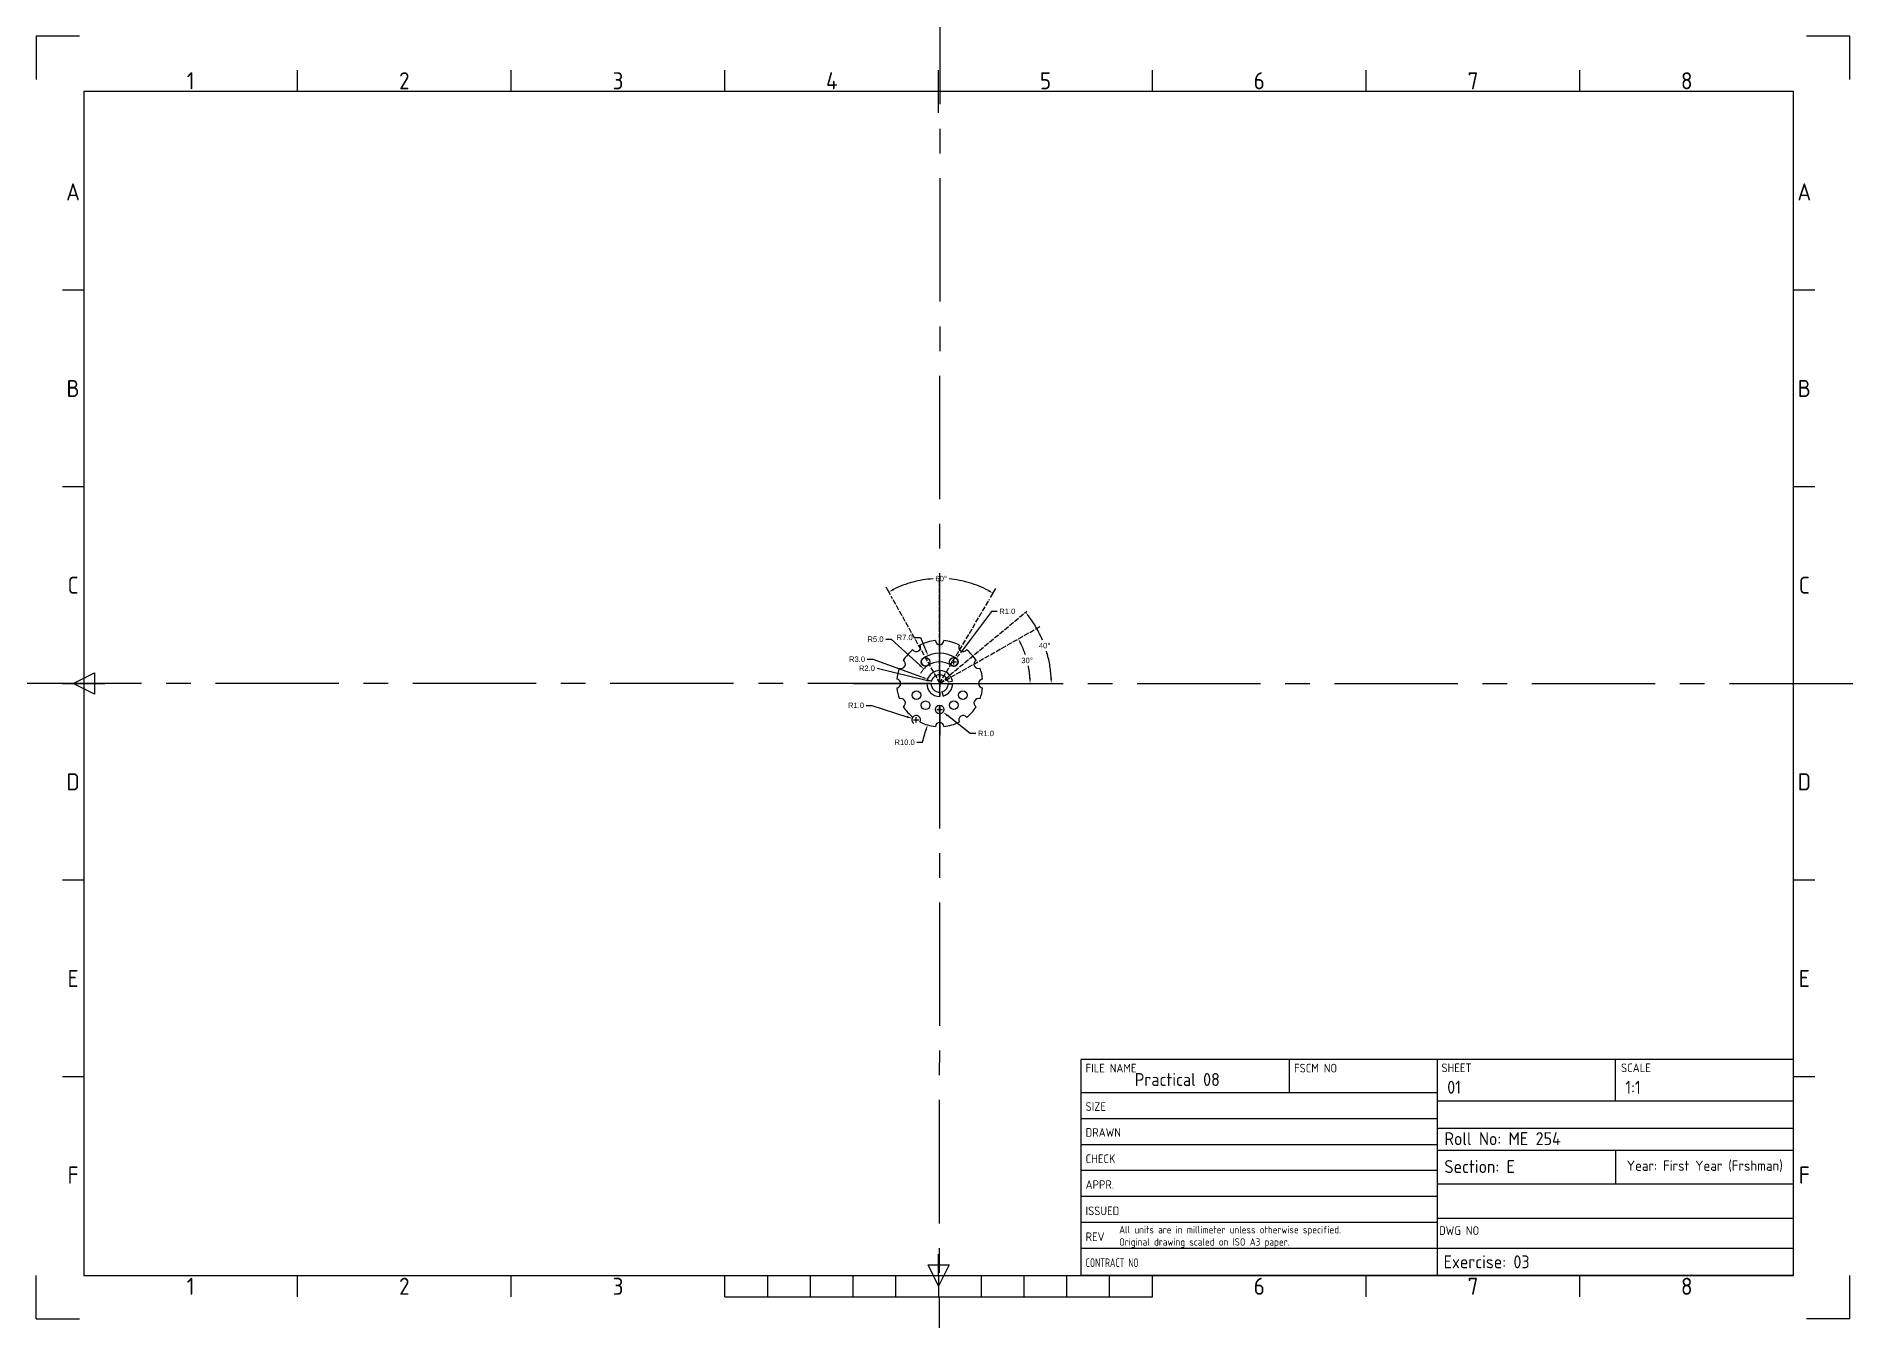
# Paper-space layout 'ISO A3 Title Block' of a CAD drawing. Header units: millimetres. Extents: x 6 to 426, y 11 to 308.
import ezdxf
from ezdxf.enums import TextEntityAlignment as Align

# ---------------------------------------------------------------- set-up
doc = ezdxf.new("R2010")
doc.units = ezdxf.units.MM
doc.header["$PDMODE"] = 2
doc.linetypes.add('ACAD_ISO02W100', pattern=[15, 12, -3])
doc.linetypes.add('CENTER', pattern=[50.8, 31.75, -6.35, 6.35, -6.35])
for name, color, linetype in [('Centre', 1, 'CENTER'), ('Dim', 7, 'ACAD_ISO02W100'), ('Small circle 3 div', 100, 'CENTER'), ('Title Block', 7, 'Continuous')]:
    doc.layers.add(name, color=color, linetype=linetype)
doc.styles.add('ACISOTS', font='isocp.shx', dxfattribs={"height": 1})
doc.styles.add('ISO Proportional', font='isocp.shx')
doc.styles.get("Standard").update_dxf_attribs({"font": 'arial.ttf'})
doc.dimstyles.get("Standard").update_dxf_attribs({"dimscale": 7, "dimtxt": 0.18, "dimasz": 0.18, "dimexe": 0.18, "dimexo": 0.0625, "dimgap": 0.09, "dimtad": 0, "dimtih": 1, "dimtoh": 1, "dimdec": 1, "dimzin": 0, "dimdsep": 46, "dimtxsty": 'Standard', "dimcen": 0.09, "dimadec": 0, "dimazin": 0, "dimtfac": 1, "dimtdec": 1, "dimtofl": 0, "dimtmove": 0, "dimatfit": 3, "dimfxl": 1, "dimtolj": 1, "dimtzin": 0, "dimarcsym": 0})

# ---------------------------------------------------------------- blocks, each defined once
blk = doc.blocks.new('Title Block')
at = {"layer": 'Title Block'}
for p, q in [((0, 297), (0, 287)), ((10, 297), (0, 297)), ((420, 297), (410, 297)), ((420, 287), (420, 297)), ((60.5, 284.23), (60.5, 289.18)), ((110, 284.23), (110, 289.18)), ((159.5, 284.23), (159.5, 289.18)), ((209, 279.28), (209, 289.18)), ((258.5, 284.23), (258.5, 289.18)), ((308, 284.23), (308, 289.18)), ((357.5, 284.23), (357.5, 289.18)), ((407, 284.23), (11, 284.23)), ((11, 284.23), (11, 10)), ((407, 10), (407, 284.23)), ((11, 238.19), (6.05, 238.19)), ((411.95, 238.19), (407, 238.19)), ((11, 192.66), (6.05, 192.66)), ((411.95, 192.66), (407, 192.66)), ((6.05, 147.12), (15.95, 147.12)), ((8.52, 147.12), (13.47, 149.59)), ((13.47, 144.64), (8.52, 147.12)), ((13.47, 149.59), (13.47, 144.64)), ((402.05, 147.12), (411.95, 147.12)), ((11, 101.58), (6.05, 101.58)), ((411.95, 101.58), (407, 101.58)), ((407, 60), (242, 60)), ((242, 10), (242, 60)), ((290.14, 60), (290.14, 52.38)), ((324.5, 10), (324.5, 60)), ((365.75, 50.35), (365.75, 60)), ((407, 10), (407, 60)), ((11, 56.03), (6.05, 56.03)), ((411.95, 56.03), (407, 56.03)), ((242, 52.38), (324.5, 52.38)), ((242, 46.38), (324.5, 46.38)), ((407, 50.35), (324.5, 50.35)), ((242, 40.38), (324.5, 40.38)), ((324.5, 39.01), (407, 39.01)), ((242, 34.38), (324.5, 34.38)), ((242, 28.38), (324.5, 28.38)), ((242, 22.38), (324.5, 22.38)), ((324.5, 23.29), (407, 23.29)), ((209, 10), (209, 14.95)), ((242, 16.38), (324.5, 16.38)), ((0, 0), (0, 10)), ((11, 10), (407, 10)), ((60.5, 5.05), (60.5, 10)), ((110, 5.05), (110, 10)), ((159.5, 5.05), (159.5, 10)), ((169.4, 5.05), (169.4, 10)), ((179.3, 5.05), (179.3, 10)), ((189.2, 5.05), (189.2, 10)), ((199.1, 5.05), (199.1, 10)), ((206.53, 12.47), (211.47, 12.47)), ((209, 7.52), (206.53, 12.47)), ((211.47, 12.47), (209, 7.52)), ((209, 10), (209, 5.05)), ((218.9, 5.05), (218.9, 10)), ((228.8, 5.05), (228.8, 10)), ((238.7, 5.05), (238.7, 10)), ((407, 10), (242, 10)), ((248.6, 5.05), (248.6, 10)), ((258.5, 5.05), (258.5, 10)), ((308, 5.05), (308, 10)), ((357.5, 5.05), (357.5, 10)), ((420, 0), (420, 10)), ((159.5, 5.05), (258.5, 5.05)), ((0, 0), (10, 0)), ((420, 0), (410, 0))]:
    blk.add_line(p, q, dxfattribs=at)
at = {"layer": 'Title Block', "style": 'ISO Proportional'}
for s, p in [('1', (35.75, 286.7)), ('2', (85.25, 286.7)), ('3', (134.75, 286.7)), ('4', (184.25, 286.7)), ('5', (233.75, 286.7)), ('6', (283.25, 286.7)), ('7', (332.75, 286.7)), ('8', (382.25, 286.7)), ('A', (8.52, 260.96)), ('A', (409.48, 260.96)), ('B', (8.52, 215.43)), ('B', (409.48, 215.43)), ('C', (8.52, 169.88)), ('C', (409.48, 169.88)), ('D', (8.52, 124.34)), ('D', (409.48, 124.34)), ('E', (8.52, 78.8)), ('E', (409.48, 78.8)), ('F', (8.52, 33.27)), ('F', (409.48, 33.27)), ('1', (35.75, 7.52)), ('2', (85.25, 7.52)), ('3', (134.75, 7.52)), ('6', (283.25, 7.52)), ('7', (332.75, 7.52)), ('8', (382.25, 7.52))]:
    blk.add_text(s, height=3.96, dxfattribs=at).set_placement(p, align=Align.MIDDLE)
at = {"layer": 'Title Block', "lineweight": 25, "style": 'ACISOTS'}
for s, p in [('FILE NAME', (243.03, 57.04)), ('FSCM NO', (291.3, 57.04)), ('SHEET', (325.45, 57.11)), ('SCALE', (367.03, 57.11)), ('SIZE', (243.03, 48.14)), ('DRAWN', (243.03, 42.14)), ('CHECK', (243.03, 36.05)), ('APPR.', (243.03, 30.08)), ('ISSUED', (243.03, 23.99)), ('REV', (243.03, 17.99))]:
    blk.add_text(s, height=2, dxfattribs=at).set_placement(p)
at = {"layer": 'Title Block', "lineweight": 25, "style": 'ACISOTS', "width": 0.683519}
blk.add_text('CONTRACT NO', height=2, dxfattribs=at).set_placement((243.03, 11.99))
at = {"layer": 'Title Block', "insert": (324.88, 21.41), "char_height": 2, "width": 8.8, "attachment_point": 1, "style": 'ACISOTS'}
blk.add_mtext('DWG NO', dxfattribs=at)
at = {"layer": 'Title Block', "lineweight": 35, "style": 'ACISOTS'}
for tag, p, height in [('FILE_NAME', (254.41, 53.9), 3), ('FSCM_NO', (293.68, 53.04), 3), ('SHEET', (326.77, 52.11), 3), ('SCALE', (368.02, 52.11), 3), ('SIZE', (254.7, 48.23), 3), ('DESIGN_ACTIVITY', (328.79, 43.14), 3.5), ('CHECK_DATE', (254.41, 41.9), 3), ('CHECK_DATE', (254.7, 36.14), 3), ('CHECKED_BY', (277.96, 36.14), 3), ('SHEETNAME', (326.77, 30.48), 6), ('APPROVAL_DATE', (254.7, 30.17), 3), ('APPROVED_BY', (277.96, 30.17), 3), ('ISSUE_DATE', (254.7, 24.08), 3), ('ISSUED_BY', (277.96, 24.08), 3), ('DRAWING_SUBTITLE', (328.79, 25.44), 3), ('REVISION', (254.7, 18.08), 3), ('SHEETNUMBER-NAME', (326.77, 11.76), 6), ('CONTRACT_NO', (254.7, 12.08), 3.5)]:
    blk.add_attdef(tag, p, '', height=height, dxfattribs=at)
blk = doc.blocks.new('*D46')
at = {"layer": 'Defpoints', "color": 0, "transparency": 16777216}
for p in [(219.51, 181.75), (203.77, 178.02), (226.55, 177.4), (214.96, 157.87), (215.09, 157.87)]:
    blk.add_point(p, dxfattribs=at)
at = {"layer": 'Dim', "color": 0, "lineweight": -2, "transparency": 16777216}
for p, q in [((203.56, 178.4), (202.57, 180.17)), ((226.78, 177.78), (228.01, 179.87))]:
    blk.add_line(p, q, dxfattribs=at)
for start, end in [(93.74, 116.3315), (62.2859, 84.8733)]:
    blk.add_arc((215.02, 157.99), 24.19, start, end, dxfattribs=at)
at = {"layer": 'Dim', "color": 0, "transparency": 16777216}
for points in [[(204.39, 179.48), (204.2, 179.85), (203.18, 179.07)], [(226.37, 179.58), (226.17, 179.21), (227.37, 178.78)]]:
    blk.add_solid(points, dxfattribs=at)
at = {"layer": 'Dim', "color": 0, "transparency": 16777216, "insert": (215.32, 182.17), "char_height": 1.26, "attachment_point": 5}
blk.add_mtext('\\A1;60°', dxfattribs=at)
blk = doc.blocks.new('*D47')
at = {"layer": 'Defpoints', "color": 0, "transparency": 16777216}
for p in [(238.19, 171.06), (235.6, 161.46), (214.96, 157.87), (214.98, 157.87), (239.26, 157.87)]:
    blk.add_point(p, dxfattribs=at)
at = {"layer": 'Dim', "color": 0, "lineweight": -2, "transparency": 16777216}
for start, end in [(18.4427, 26.1587), (3.449, 11.2253)]:
    blk.add_arc((214.98, 157.87), 20.93, start, end, dxfattribs=at)
at = {"layer": 'Dim', "color": 0, "transparency": 16777216}
for points in [[(233.58, 167), (233.96, 167.2), (233.18, 168.21)], [(236.09, 159.14), (235.67, 159.12), (235.91, 157.87)]]:
    blk.add_solid(points, dxfattribs=at)
at = {"layer": 'Dim', "color": 0, "transparency": 16777216, "insert": (235.22, 163.22), "char_height": 1.26, "attachment_point": 5}
blk.add_mtext('\\A1;30°', dxfattribs=at)
blk = doc.blocks.new('*D48')
at = {"layer": 'Defpoints', "color": 0, "transparency": 16777216}
for p in [(218.23, 162.91), (218.84, 163.71)]:
    blk.add_point(p, dxfattribs=at)
at = {"layer": 'Dim', "color": 0, "lineweight": -2, "transparency": 16777216}
for p, q in [((227.01, 174.59), (219.59, 164.71)), ((228.27, 174.59), (227.01, 174.59)), ((217.6, 162.91), (218.86, 162.91)), ((218.23, 162.28), (218.23, 163.54))]:
    blk.add_line(p, q, dxfattribs=at)
at = {"layer": 'Dim', "color": 0, "transparency": 16777216}
blk.add_solid([(219.42, 164.84), (219.76, 164.59), (218.84, 163.71)], dxfattribs=at)
at = {"layer": 'Dim', "color": 0, "transparency": 16777216, "insert": (230.64, 174.59), "char_height": 1.26, "attachment_point": 5}
blk.add_mtext('\\A1;R1.0', dxfattribs=at)
blk = doc.blocks.new('*D50')
at = {"layer": 'Defpoints', "color": 0, "transparency": 16777216}
for p in [(235.16, 174.65), (240.14, 163.79), (214.96, 157.87), (214.98, 157.87), (239.26, 157.87)]:
    blk.add_point(p, dxfattribs=at)
at = {"layer": 'Dim', "color": 0, "lineweight": -2, "transparency": 16777216}
blk.add_line((239.69, 157.87), (242.08, 157.87), dxfattribs=at)
for start, end in [(22.9016, 36.9459), (2.7935, 16.8948)]:
    blk.add_arc((214.98, 157.87), 25.85, start, end, dxfattribs=at)
at = {"layer": 'Dim', "color": 0, "transparency": 16777216}
for points in [[(235.47, 173.27), (235.8, 173.54), (234.85, 174.39)], [(241, 159.14), (240.58, 159.12), (240.82, 157.87)]]:
    blk.add_solid(points, dxfattribs=at)
at = {"layer": 'Dim', "color": 0, "transparency": 16777216, "insert": (239.28, 166.65), "char_height": 1.26, "attachment_point": 5}
blk.add_mtext('\\A1;40°', dxfattribs=at)
blk = doc.blocks.new('*D51')
at = {"layer": 'Defpoints', "color": 0, "transparency": 16777216}
for p in [(212.28, 164.33), (214.98, 157.87)]:
    blk.add_point(p, dxfattribs=at)
at = {"layer": 'Dim', "color": 0, "lineweight": -2, "transparency": 16777216}
for p, q in [((209.25, 168.55), (210.51, 168.55)), ((210.51, 168.55), (211.79, 165.49)), ((214.35, 157.87), (215.61, 157.87)), ((214.98, 157.24), (214.98, 158.5))]:
    blk.add_line(p, q, dxfattribs=at)
at = {"layer": 'Dim', "color": 0, "transparency": 16777216}
blk.add_solid([(211.99, 165.57), (211.6, 165.41), (212.28, 164.33)], dxfattribs=at)
at = {"layer": 'Dim', "color": 0, "transparency": 16777216, "insert": (206.87, 168.55), "char_height": 1.26, "attachment_point": 5}
blk.add_mtext('\\A1;R7.0', dxfattribs=at)
blk = doc.blocks.new('*D53')
at = {"layer": 'Defpoints', "color": 0, "transparency": 16777216}
for p in [(212.16, 158.89), (214.98, 157.87)]:
    blk.add_point(p, dxfattribs=at)
at = {"layer": 'Dim', "color": 0, "lineweight": -2, "transparency": 16777216}
for p, q in [((198.21, 163.5), (199.47, 163.5)), ((199.47, 163.5), (210.97, 159.32)), ((214.35, 157.87), (215.61, 157.87)), ((214.98, 157.24), (214.98, 158.5))]:
    blk.add_line(p, q, dxfattribs=at)
at = {"layer": 'Dim', "color": 0, "transparency": 16777216}
blk.add_solid([(211.05, 159.52), (210.9, 159.13), (212.16, 158.89)], dxfattribs=at)
at = {"layer": 'Dim', "color": 0, "transparency": 16777216, "insert": (195.84, 163.5), "char_height": 1.26, "attachment_point": 5}
blk.add_mtext('\\A1;R3.0', dxfattribs=at)
blk = doc.blocks.new('*D54')
at = {"layer": 'Defpoints', "color": 0, "transparency": 16777216}
for p in [(213.04, 158.34), (214.98, 157.87)]:
    blk.add_point(p, dxfattribs=at)
at = {"layer": 'Dim', "color": 0, "lineweight": -2, "transparency": 16777216}
for p, q in [((200.5, 161.41), (211.81, 158.64)), ((214.35, 157.87), (215.61, 157.87)), ((214.98, 157.24), (214.98, 158.5))]:
    blk.add_line(p, q, dxfattribs=at)
blk.add_arc((214.98, 157.87), 2, 130.15, 167.4142, dxfattribs=at)
at = {"layer": 'Dim', "color": 0, "transparency": 16777216}
blk.add_solid([(211.86, 158.85), (211.76, 158.44), (213.04, 158.34)], dxfattribs=at)
at = {"layer": 'Dim', "color": 0, "transparency": 16777216, "insert": (198.12, 161.41), "char_height": 1.26, "attachment_point": 5}
blk.add_mtext('\\A1;R2.0', dxfattribs=at)
blk = doc.blocks.new('*D55')
at = {"layer": 'Defpoints', "color": 0, "transparency": 16777216}
for p in [(208.59, 149.78), (209.54, 149.47)]:
    blk.add_point(p, dxfattribs=at)
at = {"layer": 'Dim', "color": 0, "lineweight": -2, "transparency": 16777216}
for p, q in [((197.97, 152.81), (199.23, 152.81)), ((199.23, 152.81), (207.39, 150.17)), ((208.91, 149.47), (210.17, 149.47)), ((209.54, 148.84), (209.54, 150.1))]:
    blk.add_line(p, q, dxfattribs=at)
blk.add_arc((209.54, 149.47), 1, 144.1016, 234.2828, dxfattribs=at)
at = {"layer": 'Dim', "color": 0, "transparency": 16777216}
blk.add_solid([(207.45, 150.37), (207.32, 149.97), (208.59, 149.78)], dxfattribs=at)
at = {"layer": 'Dim', "color": 0, "transparency": 16777216, "insert": (195.6, 152.81), "char_height": 1.26, "attachment_point": 5}
blk.add_mtext('\\A1;R1.0', dxfattribs=at)
blk = doc.blocks.new('*D56')
at = {"layer": 'Defpoints', "color": 0, "transparency": 16777216}
for p in [(214.98, 157.87), (212.16, 148.27)]:
    blk.add_point(p, dxfattribs=at)
at = {"layer": 'Dim', "color": 0, "lineweight": -2, "transparency": 16777216}
for p, q in [((214.35, 157.87), (215.61, 157.87)), ((214.98, 157.24), (214.98, 158.5)), ((210.98, 144.27), (211.8, 147.07)), ((209.72, 144.27), (210.98, 144.27))]:
    blk.add_line(p, q, dxfattribs=at)
at = {"layer": 'Dim', "color": 0, "transparency": 16777216}
blk.add_solid([(211.6, 147.12), (212, 147.01), (212.16, 148.27)], dxfattribs=at)
at = {"layer": 'Dim', "color": 0, "transparency": 16777216, "insert": (206.85, 144.27), "char_height": 1.26, "attachment_point": 5}
blk.add_mtext('\\A1;R10.0', dxfattribs=at)
blk = doc.blocks.new('*D57')
at = {"layer": 'Defpoints', "color": 0, "transparency": 16777216}
for p in [(214.97, 151.87), (215.76, 151.25)]:
    blk.add_point(p, dxfattribs=at)
at = {"layer": 'Dim', "color": 0, "lineweight": -2, "transparency": 16777216}
for p, q in [((214.34, 151.87), (215.6, 151.87)), ((214.97, 151.24), (214.97, 152.5)), ((222.05, 146.31), (216.75, 150.47)), ((223.31, 146.31), (222.05, 146.31))]:
    blk.add_line(p, q, dxfattribs=at)
at = {"layer": 'Dim', "color": 0, "transparency": 16777216}
blk.add_solid([(216.88, 150.64), (216.62, 150.31), (215.76, 151.25)], dxfattribs=at)
at = {"layer": 'Dim', "color": 0, "transparency": 16777216, "insert": (225.68, 146.31), "char_height": 1.26, "attachment_point": 5}
blk.add_mtext('\\A1;R1.0', dxfattribs=at)
blk = doc.blocks.new('*D58')
at = {"layer": 'Defpoints', "color": 0, "transparency": 16777216}
for p in [(211.29, 161.24), (214.98, 157.87)]:
    blk.add_point(p, dxfattribs=at)
at = {"layer": 'Dim', "color": 0, "lineweight": -2, "transparency": 16777216}
for p, q in [((202.49, 168.14), (203.75, 168.14)), ((203.75, 168.14), (210.36, 162.09)), ((214.35, 157.87), (215.61, 157.87)), ((214.98, 157.24), (214.98, 158.5))]:
    blk.add_line(p, q, dxfattribs=at)
blk.add_arc((214.98, 157.87), 5, 127.9467, 151.9845, dxfattribs=at)
at = {"layer": 'Dim', "color": 0, "transparency": 16777216}
blk.add_solid([(210.5, 162.25), (210.22, 161.94), (211.29, 161.24)], dxfattribs=at)
at = {"layer": 'Dim', "color": 0, "transparency": 16777216, "insert": (200.11, 168.14), "char_height": 1.26, "attachment_point": 5}
blk.add_mtext('\\A1;R5.0', dxfattribs=at)

psp = doc.layouts.new('ISO A3 Title Block')

# ---------------------------------------------------------------- linework, layer by layer
for p, q in [((214.98, 160.87), (214.98, 159.37)), ((214.98, 159.37), (214.98, 160.87)), ((213.05, 158.39), (212.08, 158.65)), ((214.97, 157.87), (214.96, 157.87)), ((214.98, 157.87), (214.99, 157.87)), ((214.98, 155.87), (214.98, 157.87)), ((214.98, 157.86), (214.98, 157.85)), ((214.98, 154.87), (214.98, 155.87)), ((215.5, 155.94), (215.76, 154.97)), ((216.98, 157.83), (217.98, 157.83)), ((217.98, 157.87), (217.98, 157.87))]:
    psp.add_line(p, q)
at = {"ltscale": 0.1}
for points in [[(194.98, 157.87), (212.98, 157.87)], [(214.98, 157.87), (234.98, 157.87)]]:
    psp.add_lwpolyline(points, dxfattribs=at)
for centre, radius, start, end in [((214.98, 157.87), 10, 128.6781, 147.6899), ((209.54, 166.26), 1, 215.8984, 29.9948), ((214.98, 157.87), 10, 95.7673, 117.2151), ((214.98, 157.87), 7, 57.1374, 122.9333), ((214.97, 167.87), 1, 182.9013, 357.1693), ((214.98, 157.87), 10, 62.8693, 84.3034), ((220.41, 166.27), 1, 150.0034, 324.2714), ((214.98, 157.87), 10, 32.3885, 51.4054), ((214.98, 157.87), 10, 159.1524, 174.268), ((206.03, 162.34), 1, 246.4284, 60.4139), ((214.98, 157.87), 5, 57.1374, 122.9333), ((214.98, 157.87), 2, 89.9488, 90.0006), ((223.92, 162.35), 1, 119.5226, 293.7906), ((214.98, 157.87), 10, 5.732, 20.9246), ((204.98, 157.87), 1, 272.866, 87.134), ((214.98, 157.87), 10, 185.732, 200.8476), ((214.98, 157.87), 5, 206.5575, 206.5649), ((214.98, 157.87), 2, 269.9488, 270.0512), ((214.98, 157.87), 5, 333.5375, 333.54), ((224.98, 157.87), 1, 92.866, 267.134), ((214.98, 157.87), 10, 339.0754, 354.268), ((206.03, 153.39), 1, 299.5861, 113.5716), ((214.98, 157.87), 10, 212.3101, 231.3219), ((214.98, 157.87), 5, 237.0288, 237.0434), ((214.98, 157.87), 3, 269.9488, 270.0512), ((214.98, 157.87), 5, 303.059, 303.0616), ((214.98, 157.87), 10, 308.5946, 327.6115), ((223.92, 153.38), 1, 66.2094, 240.4774), ((209.54, 149.47), 1, 330.0052, 144.1016), ((214.98, 157.87), 10, 242.7849, 264.2168), ((214.97, 147.87), 1, 2.8148, 177.0828), ((214.98, 157.87), 10, 275.6808, 297.1307), ((220.41, 149.47), 1, 35.7286, 209.9966)]:
    psp.add_arc(centre, radius, start, end)
at = {"layer": 'Centre'}
psp.add_line((212.98, 157.87), (214.98, 157.87), dxfattribs=at)
at = {"layer": 'Centre', "linetype": 'CENTER', "ltscale": 0.9}
for p, direction in [((214.98, 154.87), (0.000893, 1)), ((212.98, 157.87), (-1, 0)), ((214.98, 157.87), (1, 0)), ((214.97, 152.87), (-0.000893, -1))]:
    psp.add_ray(p, direction, dxfattribs=at)
at = {"layer": 'Defpoints'}
for p, q in [((212.98, 157.87), (196, 157.87)), ((214.97, 157.87), (214.96, 157.87)), ((214.98, 157.87), (214.99, 157.87)), ((214.98, 157.86), (214.98, 157)), ((214.98, 155.87), (214.98, 154.87)), ((216.94, 158.27), (217.92, 158.46)), ((214.98, 152.87), (214.96, 138.89))]:
    psp.add_line(p, q, dxfattribs=at)
for centre in [(209.61, 155.18), (220.35, 155.19), (211.72, 152.83), (214.97, 151.87), (218.25, 152.84)]:
    psp.add_circle(centre, 1, dxfattribs=at)
for centre, radius, start, end in [((211.71, 162.91), 1, 116.6504, 302.9333), ((214.98, 157.87), 3, 11.3945, 164.8505), ((214.98, 157.87), 2, 11.4622, 164.8256), ((218.23, 162.91), 1, 235.241, 57.1374), ((214.98, 157.87), 3, 180.0143, 269.9753), ((214.98, 157.87), 2, 179.9476, 270.0896), ((214.98, 157.87), 2, 285.1397, 358.9424), ((214.98, 157.87), 3, 285.1238, 359.2543)]:
    psp.add_arc(centre, radius, start, end, dxfattribs=at)
at = {"layer": 'Dim', "ltscale": 0.1}
for p, q in [((214.96, 157.87), (214.96, 182.17)), ((215.09, 157.87), (203.77, 178.02)), ((214.96, 157.87), (226.55, 177.4)), ((214.98, 157.87), (235.16, 174.65)), ((214.98, 157.87), (238.19, 171.06)), ((214.96, 157.87), (239.26, 157.87))]:
    psp.add_line(p, q, dxfattribs=at)
at = {"layer": 'Small circle 3 div'}
psp.add_line((214.98, 157.87), (214.98, 157.87), dxfattribs=at)
psp.add_lwpolyline([(214.98, 157.87), (214.98, 157.87)], dxfattribs=at)
at = {"layer": 'Title Block'}
for p, q in [((330.24, 54.89), (412.74, 54.89)), ((371.49, 49.78), (371.49, 42.02)), ((330.24, 42.02), (412.74, 42.02)), ((330.24, 27.15), (412.74, 27.15))]:
    psp.add_line(p, q, dxfattribs=at)
for centre in [(211.71, 162.91), (218.23, 162.91), (209.61, 155.18), (220.35, 155.19), (211.72, 152.83), (214.97, 151.87), (218.25, 152.84)]:
    psp.add_circle(centre, 1, dxfattribs=at)

# ---------------------------------------------------------------- block references
ref = psp.add_blockref('Title Block', (5.74, 10.77))
ref.add_attrib('SCALE', '1:1', (373.77, 62.88), dxfattribs={"layer": 'Title Block', "lineweight": 35, "height": 3, "style": 'ACISOTS'})
ref.add_attrib('SHEET', '01', (332.52, 62.88), dxfattribs={"layer": 'Title Block', "lineweight": 35, "height": 3, "style": 'ACISOTS'})
ref.add_attrib('FILE_NAME', 'Practical 08', (260.16, 64.67), dxfattribs={"layer": 'Title Block', "lineweight": 35, "height": 3, "style": 'ACISOTS'})

# ---------------------------------------------------------------- texts
at = {"layer": 'Title Block', "attachment_point": 1, "style": 'ACISOTS'}
for s, width, gutter_width, heights, insert, char_height in [('Roll No: ME 254', 49.6782, 12.5, [1], (331.87, 53.97), 3), ('Section: E', 49.6782, 12.5, [1], (331.87, 47.51), 3), ('Year: First Year (Frshman)', 49.6782, 12.5, [1], (374.1, 47.42), 2.4), ('All units are in millimeter unless otherwise specified.\\POriginal drawing scaled on\\~ISO\\~A3\\~paper.', 80.926, 7.64, [15.71], (256.54, 32.24), 1.7), ('Exercise: 03', 49.6782, 12.5, [1], (331.68, 25.45), 3)]:
    psp.add_mtext_dynamic_manual_height_columns(s, width=width, gutter_width=gutter_width, heights=heights, dxfattribs=dict(at, insert=insert, char_height=char_height))

# ---------------------------------------------------------------- dimensions: what is measured, and where the dimension line sits
at = {"layer": 'Dim'}
for base, line1, line2, picture, middle in [((219.51, 181.75), ((214.96, 157.87), (226.55, 177.4)), ((215.09, 157.87), (203.77, 178.02)), '*D46', (215.32, 182.17)), ((240.14, 163.79), ((214.98, 157.87), (235.16, 174.65)), ((214.96, 157.87), (239.26, 157.87)), '*D50', (239.28, 166.65)), ((235.6, 161.46), ((214.98, 157.87), (238.19, 171.06)), ((214.96, 157.87), (239.26, 157.87)), '*D47', (235.22, 163.22))]:
    dim = psp.add_angular_dim_2l(base=base, line1=line1, line2=line2, dimstyle='Standard', dxfattribs=at)
    dim.commit()
    dim.dimension.update_dxf_attribs({"geometry": picture, "text_midpoint": middle})
for center, mpoint, picture, middle in [((218.23, 162.91), (218.84, 163.71), '*D48', (230.64, 174.59)), ((214.98, 157.87), (211.29, 161.24), '*D58', (200.11, 168.14)), ((214.98, 157.87), (212.28, 164.33), '*D51', (206.87, 168.55)), ((214.98, 157.87), (212.16, 158.89), '*D53', (195.84, 163.5)), ((214.98, 157.87), (213.04, 158.34), '*D54', (200.5, 161.41)), ((214.98, 157.87), (212.16, 148.27), '*D56', (206.85, 144.27)), ((209.54, 149.47), (208.59, 149.78), '*D55', (195.6, 152.81)), ((214.97, 151.87), (215.76, 151.25), '*D57', (225.68, 146.31))]:
    dim = psp.add_radius_dim(center=center, mpoint=mpoint, dimstyle='Standard', dxfattribs=at)
    dim.commit()
    dim.dimension.update_dxf_attribs({"geometry": picture, "text_midpoint": middle, "dimtype": 164})

doc.saveas('drawing.dxf')
